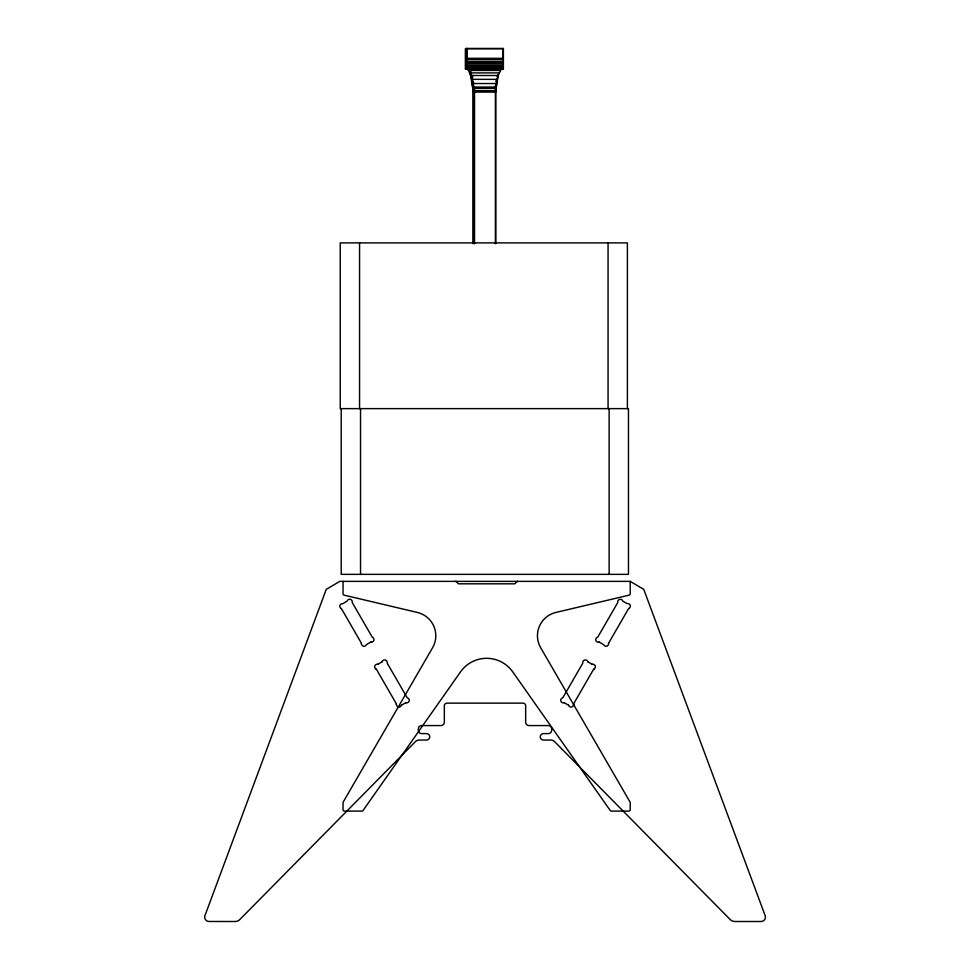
<?xml version="1.0" encoding="UTF-8"?>
<svg xmlns="http://www.w3.org/2000/svg" width="970" height="970" viewBox="0 0 970 970"><rect width="100%" height="100%" fill="white"/><g stroke="black" fill="none" stroke-linecap="round" stroke-linejoin="round"><path stroke-width="1.45" d="M503.309 68.227L466.412 68.227L466.437 58.321L503.309 58.321M473.069 92.259L473.081 90.865M473.942 90.695L473.93 92.089L495.815 92.089L495.791 90.695L473.942 90.695L472.341 79.346L469.759 70.786M471.456 75.502L498.265 75.502L495.803 90.38L495.803 84.463M495.185 87.458L495.294 86.766M496.458 80.037L496.155 81.771M497.113 77.091L497.319 76.145M501.393 69.052L498.362 75.211M573.585 703.917L593.567 669.3A1.285 1.285 0 0 0 594.101 669.106M370.843 642.055L366.417 644.613A2.558 2.558 0 0 1 361.446 643.825M377.754 664.329L382.192 661.77M401.398 705.251L405.824 702.692M466.291 48.5L503.357 48.5L503.357 68.87L466.291 68.87L466.291 48.5L466.424 69.04M502.593 48.67L465.527 48.67L465.527 69.04L502.593 69.04M466.437 59.291L503.309 59.291M466.437 61.243L503.309 61.243M466.424 62.723L503.309 62.723M466.424 64.105L503.309 64.105M466.424 65.705L503.309 65.705M466.424 66.845L503.309 66.845M466.424 67.657L503.309 67.657M465.564 68.385L468.522 68.385M500.277 70.446L469.613 70.446L468.425 69.052M499.198 72.895L470.583 72.895L470.608 70.131M472.341 79.346L497.355 79.346M473.105 83.541L496.664 83.541M473.663 87.033L496.131 87.033M473.869 88.428L495.876 88.428M630.221 581.37L339.779 581.37L326.247 589.372L204.815 916.019A4.341 4.341 0 0 0 209.071 921.476L235.067 921.5A6.705 6.705 0 0 0 239.845 919.511L415.415 741.626A5.347 5.347 0 0 1 419.21 740.037L426.521 740.037A3.213 3.213 0 0 0 429.734 736.812A3.213 3.213 0 0 0 426.521 733.599L421.671 733.599A3.346 3.346 0 0 1 418.325 730.252L418.325 728.919A3.346 3.346 0 0 1 421.671 725.572L440.998 725.572A3.346 3.346 0 0 0 444.333 722.238L444.333 705.808A2.68 2.68 0 0 1 447.012 703.141L522.988 703.141A2.68 2.68 0 0 1 525.667 705.808L525.667 722.238A3.346 3.346 0 0 0 529.002 725.572L548.329 725.572A3.346 3.346 0 0 1 551.675 728.919L551.675 730.252A3.346 3.346 0 0 1 548.329 733.599L543.479 733.599A3.213 3.213 0 0 0 540.266 736.812A3.213 3.213 0 0 0 543.479 740.037L550.79 740.037A5.347 5.347 0 0 1 554.585 741.626L730.155 919.511A6.705 6.705 0 0 0 734.933 921.5L760.929 921.5A4.341 4.341 0 0 0 765.294 915.983L643.753 589.372L630.221 581.37L630.221 593.761A1.431 1.431 0 0 1 629.215 595.131L555.895 612.446A23.935 23.935 0 0 0 540.678 647.73L629.918 801.826A1.431 1.431 0 0 1 630.221 802.699L630.221 809.671A1.431 1.431 0 0 1 628.778 811.102L611.391 811.102A1.431 1.431 0 0 1 610.348 810.665L512.73 671.858A31.913 31.913 0 0 0 460.532 671.858L363.168 810.302A1.431 1.431 0 0 1 361.871 811.102L344.483 811.102A1.431 1.431 0 0 1 343.041 809.671L343.041 802.699A1.431 1.431 0 0 1 343.15 802.141L432.584 647.73A23.935 23.935 0 0 0 417.367 612.446L344.265 595.18A1.431 1.431 0 0 1 343.041 593.761L343.041 581.37M599.157 642.055L603.582 644.613A2.558 2.558 0 0 0 608.554 643.825M587.808 661.77L592.246 664.329M564.176 702.692L568.602 705.251M466.424 48.973L467.055 50.003M396.415 703.917L376.433 669.3A1.285 1.285 0 0 1 375.899 669.106M466.946 49.87L466.946 69.112L468.595 70.616L470.523 75.369L470.523 71.174M470.608 75.672L473.069 90.549L473.069 81.674M627.396 408.625L627.396 242.888L340.228 242.888L340.228 408.625L628.463 408.625L628.463 574.349L341.21 574.349L341.21 408.625M609.136 408.625L609.136 574.349M608.069 242.888L608.069 408.625M503.309 48.5L503.309 68.87M502.981 48.5L502.981 68.87M497.816 74.848L497.816 77.673M496.895 79.043L496.895 81.965M496.47 79.467L496.47 85.215M495.803 91.422L495.803 243.688M495.379 86.136L495.379 243.579M474.536 87.652L474.536 243.725M473.99 88.076L473.93 243.567M473.505 81.759L473.505 242.233M473.287 81.916L473.287 84.754M473.069 91.592L473.069 243.725M472.56 76.412L472.402 85.384M472.002 75.199L472.002 78.024M471.978 77.745L471.978 82.135M471.068 73.599L471.068 77.843M470.098 71.465L470.098 74.266M466.655 48.5L466.655 68.87M465.903 48.67L465.903 69.04M465.564 48.67L465.564 69.04M360.537 408.625L360.537 574.349M359.555 242.888L359.555 408.625M455.415 581.37A1.431 1.431 0 0 1 456.421 581.782L458.458 583.819L514.803 583.819L516.828 581.782A1.431 1.431 0 0 1 517.847 581.37M370.831 642.091A2.558 2.558 0 0 0 372.65 637.351A1.334 1.334 0 0 0 372.189 637.06L352.195 602.455A1.322 1.322 0 0 0 352.292 601.909A2.631 2.631 0 0 0 349.673 599.278A2.486 2.486 0 0 0 347.175 601.109L342.786 603.679A2.558 2.558 0 0 0 340.979 608.372M361.349 643.825A1.273 1.273 0 0 1 361.434 643.268L341.452 608.663A1.285 1.285 0 0 1 340.931 608.469M382.156 661.758A2.486 2.486 0 0 1 384.641 659.952A2.631 2.631 0 0 1 387.272 662.546A1.322 1.322 0 0 1 387.175 663.104L407.157 697.721A1.334 1.334 0 0 1 407.679 697.915A2.558 2.558 0 0 1 405.812 702.741M401.434 705.263A2.558 2.558 0 0 1 396.415 704.475M396.318 704.475A1.273 1.273 0 0 1 396.403 703.917M375.948 669.021A2.558 2.558 0 0 1 377.766 664.28M629.021 608.372A2.558 2.558 0 0 0 627.202 603.631L622.788 601.121A2.486 2.486 0 0 0 620.327 599.314A2.631 2.631 0 0 0 617.708 601.909A1.322 1.322 0 0 0 617.793 602.467L597.823 637.072A1.334 1.334 0 0 0 597.302 637.266A2.558 2.558 0 0 0 599.169 642.091M629.069 608.469A1.285 1.285 0 0 1 628.548 608.675L608.554 643.268A1.273 1.273 0 0 1 608.651 643.825M587.844 661.758A2.486 2.486 0 0 0 585.359 659.952A2.631 2.631 0 0 0 582.727 662.546A1.322 1.322 0 0 0 582.824 663.104L562.842 697.721A1.334 1.334 0 0 0 562.321 697.915A2.558 2.558 0 0 0 564.188 702.741M592.233 664.28A2.558 2.558 0 0 1 594.052 669.021M573.597 703.917A1.273 1.273 0 0 1 573.682 704.475M573.585 704.475A2.558 2.558 0 0 1 568.565 705.263"/></g></svg>
